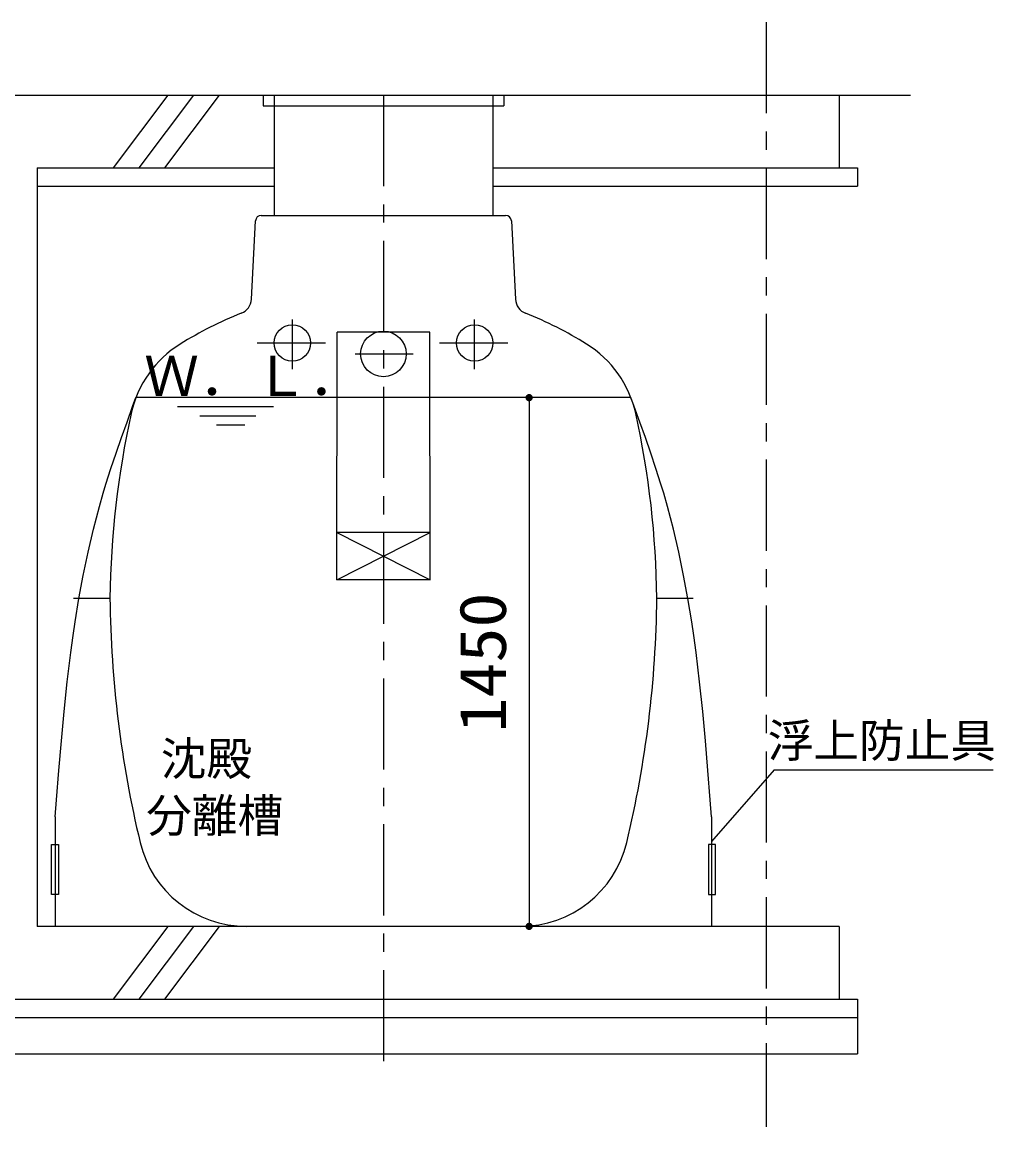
# Model space of a CAD drawing. Units: millimetres, scale not verified. Extents: x -14850 to 14850, y -10500 to 10500.
# Drawn here: x 402 to 3068, y -6091 to -3061 of the extents above; entities that cross this region are included whole.
import ezdxf
from ezdxf.enums import TextEntityAlignment as Align

# ---------------------------------------------------------------- set-up
doc = ezdxf.new("R2010")
doc.units = ezdxf.units.MM
doc.header["$LTSCALE"] = 50
doc.linetypes.add('CHAIN1', pattern=[8, 5, -1, 1, -1])
doc.layers.add('0-0_機器', color=3, linetype='Continuous', lineweight=25)
doc.layers.add('0-1_空気管', color=3, linetype='Continuous', lineweight=25)
doc.styles.add('ＭＳ ゴシック', font='')
doc.styles.get('ＭＳ ゴシック').set_extended_font_data('MS Gothic')

msp = doc.modelspace()

# ---------------------------------------------------------------- linework, layer by layer
at = {"layer": '0-0_機器', "color": 2, "linetype": 'CHAIN1'}
msp.add_line((2443.15, -3060.7), (2443.15, -6090.7), dxfattribs=at)
at = {"layer": '0-0_機器', "color": 2}
for p, q in [((-194.69, -3260.7), (2838.99, -3260.7)), ((652.36, -3460.7), (802.36, -3260.7)), ((723.07, -3460.7), (873.07, -3260.7)), ((793.78, -3460.7), (943.78, -3260.7)), ((1063.15, -3260.7), (1063.15, -3290.7)), ((1093.15, -3260.7), (1093.15, -3590.7)), ((1693.15, -3260.7), (1693.15, -3590.7)), ((1723.15, -3260.7), (1723.15, -3290.7)), ((2643.15, -3260.7), (2643.15, -3460.7)), ((1063.15, -3290.7), (1723.15, -3290.7)), ((443.15, -3460.7), (443.15, -5540.7)), ((443.15, -3460.7), (1093.15, -3460.7)), ((443.15, -3510.7), (1093.15, -3510.7)), ((1693.15, -3510.7), (2693.15, -3510.7)), ((1842.81, -4090.7), (1623.17, -4090.7)), ((1792.81, -4090.7), (1792.81, -5540.7)), ((2643.15, -5540.7), (443.15, -5540.7)), ((652.36, -5740.7), (802.36, -5540.7)), ((723.07, -5740.7), (873.07, -5540.7)), ((793.78, -5740.7), (943.78, -5540.7)), ((2643.15, -5540.7), (2643.15, -5740.7)), ((93.15, -5740.7), (2693.15, -5740.7)), ((2693.15, -5740.7), (2693.15, -5890.7)), ((93.15, -5790.7), (2693.15, -5790.7))]:
    msp.add_line(p, q, dxfattribs=at)
at = {"layer": '0-0_機器', "linetype": 'CHAIN1'}
for p, q in [((1393.15, -3260.7), (1393.15, -5921.44)), ((1143.15, -3876.71), (1143.15, -4012.67)), ((1046.71, -3940.7), (1233.91, -3940.7)), ((1546.71, -3940.7), (1733.91, -3940.7)), ((1315.41, -3970.7), (1474.45, -3970.7))]:
    msp.add_line(p, q, dxfattribs=at)
at = {"layer": '0-0_機器'}
for p, q in [((1643.15, -4012.67), (1643.15, -3876.71)), ((1264.88, -4590.7), (1265.8, -3910.7)), ((1520.5, -3910.7), (1265.8, -3910.7)), ((1521.43, -4590.7), (1520.5, -3910.7)), ((2072.02, -4090.7), (714.28, -4090.7)), ((1091.79, -4115.7), (828.41, -4115.7)), ((889.93, -4140.7), (1042.77, -4140.7)), ((1012.97, -4165.7), (935.11, -4165.7)), ((1264.88, -4590.7), (1521.25, -4460.7)), ((1521.43, -4590.7), (1264.88, -4590.7)), ((543.15, -4640.7), (643.15, -4640.7)), ((2143.15, -4640.7), (2243.15, -4640.7))]:
    msp.add_line(p, q, dxfattribs=at)
at = {"layer": '0-0_機器', "color": 4}
for q in [(2292.91, -5308.05), (3065.39, -5111.13)]:
    msp.add_line((2465.15, -5111.13), q, dxfattribs=at)
at = {"layer": '0-0_機器', "color": 7}
for p, q in [((493.15, -5240.7), (493.15, -5540.7)), ((2293.15, -5240.7), (2293.15, -5540.7)), ((482.27, -5316.14), (501.91, -5316.14)), ((482.27, -5453.69), (482.27, -5316.14)), ((501.91, -5316.14), (501.91, -5453.69)), ((501.91, -5453.69), (482.27, -5453.69))]:
    msp.add_line(p, q, dxfattribs=at)
at = {"layer": '0-0_機器', "color": 2}
for points in [[(1693.15, -3460.7), (2693.15, -3460.7), (2693.15, -3510.7)], [(93.15, -5740.7), (93.15, -5890.7), (2693.15, -5890.7)]]:
    msp.add_lwpolyline(points, dxfattribs=at)
at = {"layer": '0-0_機器', "color": 7}
for points in [[(493.15, -5240.7), (496.72, -5193.75), (503.03, -5112.8), (509.79, -5031.89), (517.28, -4951.06), (525.79, -4870.33), (535.6, -4789.72), (542, -4743.04), (547.52, -4705.87), (557.98, -4641.92), (569.75, -4578.2), (582.94, -4514.77), (597.67, -4451.72), (614.07, -4389.13), (624.39, -4353.06), (631.93, -4328.07), (645.56, -4285.19), (659.86, -4242.51), (674.67, -4199.99), (689.87, -4157.58), (705.29, -4115.24), (714.28, -4090.7)], [(2293.15, -5240.7), (2289.59, -5193.75), (2283.28, -5112.8), (2276.52, -5031.89), (2269.03, -4951.06), (2260.52, -4870.33), (2250.7, -4789.72), (2244.31, -4743.04), (2238.79, -4705.87), (2228.32, -4641.92), (2216.56, -4578.2), (2203.37, -4514.77), (2188.63, -4451.72), (2172.24, -4389.13), (2161.91, -4353.06), (2154.37, -4328.07), (2140.74, -4285.19), (2126.45, -4242.51), (2111.63, -4199.99), (2096.44, -4157.58), (2081.01, -4115.24), (2072.02, -4090.7)]]:
    msp.add_lwpolyline(points, dxfattribs=at)
at = {"layer": '0-0_機器'}
msp.add_lwpolyline([(1521.25, -4460.7), (1265.05, -4460.7), (1521.43, -4590.7)], dxfattribs=at)
at = {"layer": '0-0_機器', "color": 7}
msp.add_lwpolyline([(2284.39, -5316.14), (2284.39, -5453.69), (2304.04, -5453.69), (2304.04, -5316.14)], close=True, dxfattribs=at)
at = {"layer": '0-0_機器'}
for centre, radius in [((1143.15, -3940.7), 50), ((1393.15, -3970.7), 62.5), ((1643.15, -3940.7), 50)]:
    msp.add_circle(centre, radius, dxfattribs=at)
for centre, radius, start, end in [((1393.15, -4840.7), 1056, 111.67018, 121.84732), ((1393.15, -4840.7), 1056, 58.15266, 68.3298), ((994.24, -4198.52), 300, 121.84731, 167.60608), ((1792.06, -4198.52), 300, 12.39391, 58.15266), ((3142.97, -4670.7), 2500, 167.60608, 179.31242), ((-356.67, -4670.7), 2500, 0.68756, 12.39391), ((3643, -4610.71), 3000, 180.57295, 193.49339), ((-856.7, -4610.71), 3000, 346.50659, 359.42703), ((1017.53, -5240.7), 300, 193.49338, 270), ((1768.77, -5240.7), 300, 270, 346.50659)]:
    msp.add_arc(centre, radius, start, end, dxfattribs=at)
at = {"layer": '0-0_機器', "color": 5}
for points in [[(1782.81, -4090.7), (1792.81, -4080.7), (1792.81, -4090.7)], [(1782.83, -4090.08), (1792.81, -4080.7), (1782.81, -4090.7)], [(1782.98, -4088.83), (1792.81, -4080.7), (1782.83, -4090.08)], [(1783.3, -4087.61), (1792.81, -4080.7), (1782.98, -4088.83)], [(1783.76, -4086.45), (1792.81, -4080.7), (1783.3, -4087.61)], [(1784.36, -4085.35), (1792.81, -4080.7), (1783.76, -4086.45)], [(1785.1, -4084.33), (1792.81, -4080.7), (1784.36, -4085.35)], [(1785.96, -4083.41), (1792.81, -4080.7), (1785.1, -4084.33)], [(1785.96, -4083.41), (1791.55, -4080.78), (1792.81, -4080.7)], [(1786.93, -4082.61), (1791.55, -4080.78), (1785.96, -4083.41)], [(1786.93, -4082.61), (1790.32, -4081.02), (1791.55, -4080.78)], [(1787.99, -4081.94), (1790.32, -4081.02), (1786.93, -4082.61)], [(1787.99, -4081.94), (1789.13, -4081.41), (1790.32, -4081.02)], [(1792.81, -4080.7), (1801.57, -4085.89), (1792.81, -4090.7)], [(1792.81, -4080.7), (1800.9, -4084.83), (1801.57, -4085.89)], [(1792.81, -4080.7), (1800.1, -4083.86), (1800.9, -4084.83)], [(1792.81, -4080.7), (1799.18, -4083), (1800.1, -4083.86)], [(1792.81, -4080.7), (1798.17, -4082.26), (1799.18, -4083)], [(1792.81, -4080.7), (1797.07, -4081.66), (1798.17, -4082.26)], [(1792.81, -4080.7), (1795.9, -4081.19), (1797.07, -4081.66)], [(1792.81, -4080.7), (1794.68, -4080.88), (1795.9, -4081.19)], [(1792.81, -4080.7), (1793.44, -4080.72), (1794.68, -4080.88)], [(1792.81, -4090.7), (1801.57, -4085.89), (1802.11, -4087.02)], [(1792.81, -4090.7), (1802.11, -4087.02), (1802.49, -4088.22)], [(1792.81, -4090.7), (1802.49, -4088.22), (1802.73, -4089.45)], [(1792.81, -4090.7), (1802.73, -4089.45), (1802.81, -4090.7)], [(1783.51, -4094.39), (1782.81, -4090.7), (1792.81, -4090.7)], [(1783.12, -4093.19), (1782.81, -4090.7), (1783.51, -4094.39)], [(1782.89, -4091.96), (1782.81, -4090.7), (1783.12, -4093.19)], [(1783.51, -4094.39), (1792.81, -4090.7), (1784.04, -4095.52)], [(1784.04, -4095.52), (1792.81, -4090.7), (1784.72, -4096.58)], [(1784.72, -4096.58), (1792.81, -4090.7), (1785.52, -4097.55)], [(1785.52, -4097.55), (1792.81, -4090.7), (1786.43, -4098.41)], [(1786.43, -4098.41), (1792.81, -4090.7), (1787.45, -4099.15)], [(1787.45, -4099.15), (1792.81, -4090.7), (1788.55, -4099.75)], [(1788.55, -4099.75), (1792.81, -4090.7), (1789.72, -4100.22)], [(1789.72, -4100.22), (1792.81, -4090.7), (1790.93, -4100.53)], [(1790.93, -4100.53), (1792.81, -4090.7), (1792.18, -4100.68)], [(1792.18, -4100.68), (1792.81, -4090.7), (1792.81, -4100.7)], [(1792.81, -4090.7), (1800.51, -4097.08), (1792.81, -4100.7)], [(1792.81, -4090.7), (1801.25, -4096.06), (1800.51, -4097.08)], [(1792.81, -4090.7), (1801.86, -4094.96), (1801.25, -4096.06)], [(1792.81, -4090.7), (1802.32, -4093.79), (1801.86, -4094.96)], [(1792.81, -4090.7), (1802.63, -4092.58), (1802.32, -4093.79)], [(1792.81, -4090.7), (1802.79, -4091.33), (1802.63, -4092.58)], [(1792.81, -4090.7), (1802.81, -4090.7), (1802.79, -4091.33)], [(1792.81, -4100.7), (1800.51, -4097.08), (1799.65, -4097.99)], [(1792.81, -4100.7), (1799.65, -4097.99), (1794.06, -4100.63)], [(1794.06, -4100.63), (1799.65, -4097.99), (1798.69, -4098.79)], [(1794.06, -4100.63), (1798.69, -4098.79), (1795.29, -4100.39)], [(1795.29, -4100.39), (1798.69, -4098.79), (1797.62, -4099.47)], [(1795.29, -4100.39), (1797.62, -4099.47), (1796.49, -4100)], [(1782.81, -5540.7), (1792.81, -5530.7), (1792.81, -5540.7)], [(1782.83, -5540.08), (1792.81, -5530.7), (1782.81, -5540.7)], [(1783.12, -5543.19), (1782.81, -5540.7), (1792.81, -5540.7)], [(1782.89, -5541.96), (1782.81, -5540.7), (1783.12, -5543.19)], [(1782.98, -5538.83), (1792.81, -5530.7), (1782.83, -5540.08)], [(1783.3, -5537.61), (1792.81, -5530.7), (1782.98, -5538.83)], [(1783.12, -5543.19), (1792.81, -5540.7), (1783.51, -5544.39)], [(1783.76, -5536.45), (1792.81, -5530.7), (1783.3, -5537.61)], [(1783.51, -5544.39), (1792.81, -5540.7), (1784.04, -5545.52)], [(1784.36, -5535.35), (1792.81, -5530.7), (1783.76, -5536.45)], [(1784.04, -5545.52), (1792.81, -5540.7), (1784.72, -5546.58)], [(1785.1, -5534.33), (1792.81, -5530.7), (1784.36, -5535.35)], [(1784.72, -5546.58), (1792.81, -5540.7), (1785.52, -5547.55)], [(1785.96, -5533.42), (1792.81, -5530.7), (1785.1, -5534.33)], [(1785.52, -5547.55), (1792.81, -5540.7), (1786.43, -5548.41)], [(1786.93, -5532.61), (1792.81, -5530.7), (1785.96, -5533.42)], [(1786.43, -5548.41), (1792.81, -5540.7), (1787.45, -5549.15)], [(1787.99, -5531.94), (1792.81, -5530.7), (1786.93, -5532.61)], [(1787.45, -5549.15), (1792.81, -5540.7), (1788.55, -5549.75)], [(1787.99, -5531.94), (1791.55, -5530.78), (1792.81, -5530.7)], [(1789.13, -5531.41), (1791.55, -5530.78), (1787.99, -5531.94)], [(1788.55, -5549.75), (1792.81, -5540.7), (1789.72, -5550.22)], [(1789.13, -5531.41), (1790.32, -5531.02), (1791.55, -5530.78)], [(1789.72, -5550.22), (1792.81, -5540.7), (1790.93, -5550.53)], [(1790.93, -5550.53), (1792.81, -5540.7), (1792.18, -5550.69)], [(1792.18, -5550.69), (1792.81, -5540.7), (1792.81, -5550.7)], [(1792.81, -5530.7), (1802.11, -5537.02), (1792.81, -5540.7)], [(1792.81, -5530.7), (1801.57, -5535.89), (1802.11, -5537.02)], [(1792.81, -5530.7), (1800.9, -5534.83), (1801.57, -5535.89)], [(1792.81, -5530.7), (1800.1, -5533.86), (1800.9, -5534.83)], [(1792.81, -5530.7), (1799.18, -5533), (1800.1, -5533.86)], [(1792.81, -5530.7), (1798.17, -5532.26), (1799.18, -5533)], [(1792.81, -5530.7), (1797.07, -5531.66), (1798.17, -5532.26)], [(1792.81, -5530.7), (1795.9, -5531.19), (1797.07, -5531.66)], [(1792.81, -5530.7), (1794.68, -5530.88), (1795.9, -5531.19)], [(1792.81, -5530.7), (1793.44, -5530.72), (1794.68, -5530.88)], [(1792.81, -5540.7), (1802.11, -5537.02), (1802.49, -5538.22)], [(1792.81, -5540.7), (1802.49, -5538.22), (1802.73, -5539.45)], [(1792.81, -5540.7), (1802.73, -5539.45), (1802.81, -5540.7)], [(1792.81, -5540.7), (1798.69, -5548.8), (1792.81, -5550.7)], [(1792.81, -5540.7), (1799.65, -5547.99), (1798.69, -5548.8)], [(1792.81, -5540.7), (1800.51, -5547.08), (1799.65, -5547.99)], [(1792.81, -5540.7), (1801.25, -5546.06), (1800.51, -5547.08)], [(1792.81, -5540.7), (1801.86, -5544.96), (1801.25, -5546.06)], [(1792.81, -5540.7), (1802.32, -5543.8), (1801.86, -5544.96)], [(1792.81, -5540.7), (1802.63, -5542.58), (1802.32, -5543.8)], [(1792.81, -5540.7), (1802.79, -5541.33), (1802.63, -5542.58)], [(1792.81, -5540.7), (1802.81, -5540.7), (1802.79, -5541.33)], [(1792.81, -5550.7), (1798.69, -5548.8), (1797.62, -5549.47)], [(1792.81, -5550.7), (1797.62, -5549.47), (1794.06, -5550.63)], [(1794.06, -5550.63), (1797.62, -5549.47), (1796.49, -5550)], [(1794.06, -5550.63), (1796.49, -5550), (1795.29, -5550.39)]]:
    msp.add_solid(points, dxfattribs=at)
at = {"layer": '0-1_空気管'}
for p, q in [((1058.14, -3590.7), (1728.16, -3590.7)), ((1030.9, -3820.75), (1042.16, -3605.87)), ((1744.14, -3605.87), (1755.4, -3820.75))]:
    msp.add_line(p, q, dxfattribs=at)
for centre, radius, start, end in [((1058.14, -3606.71), 16, 90, 177), ((1728.16, -3606.71), 16, 3, 90), ((986.96, -3818.45), 44, 291.67018, 357), ((1799.34, -3818.45), 44, 182.99998, 248.3298)]:
    msp.add_arc(centre, radius, start, end, dxfattribs=at)

# ---------------------------------------------------------------- texts
at = {"layer": '0-0_機器', "color": 4, "style": 'ＭＳ ゴシック'}
for s, height, p in [('Ｗ．Ｌ．', 110, (737.04, -4118.93)), ('浮上防止具', 91.79, (2447.22, -5104.49)), ('沈殿', 91.79, (782.41, -5154.03)), ('分離槽', 91.79, (742.41, -5310.03))]:
    msp.add_text(s, height=height, dxfattribs=at).set_placement(p, align=Align.BOTTOM_LEFT)
at = {"layer": '0-0_機器', "color": 4, "style": 'ＭＳ ゴシック', "width": 1.1}
msp.add_text('1450', height=128.4, rotation=90, dxfattribs=at).set_placement((1767.81, -5009.45), align=Align.BOTTOM_LEFT)

doc.saveas('drawing.dxf')
